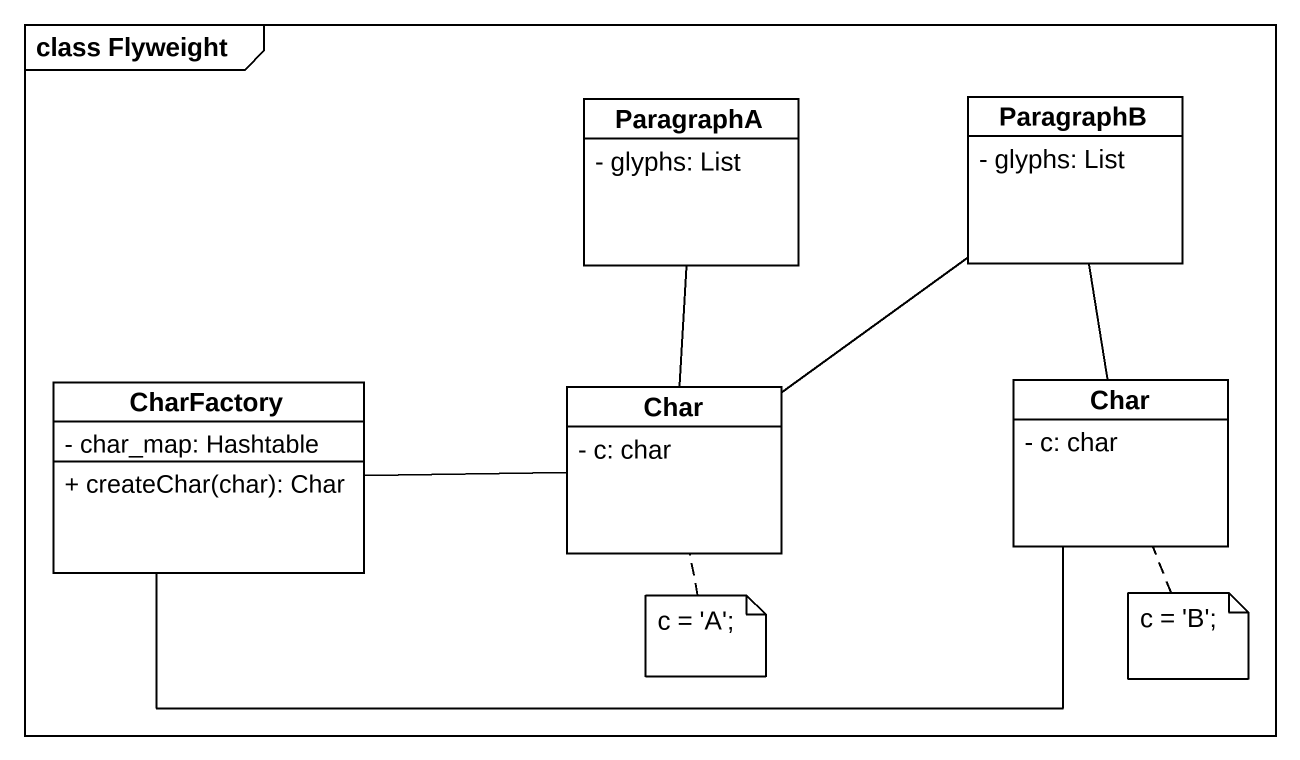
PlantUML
@startuml
mainframe class Flyweight
hide circle
hide empty members
skinparam classAttributeIconSize 0
class ParagraphA {
  - glyphs: List
}
class ParagraphB {
  - glyphs: List
}
class CharFactory {
  - char_map: Hashtable
  + createChar(char): Char
}
class Char {
  - c: char
}
class "Char" as Char_2 {
  - c: char
}
ParagraphA -- Char_2
ParagraphB -- Char
ParagraphB -- Char_2
CharFactory -right- Char
CharFactory -right- Char_2
note bottom of Char_2 : c = 'A';
note bottom of Char : c = 'B';
@enduml
